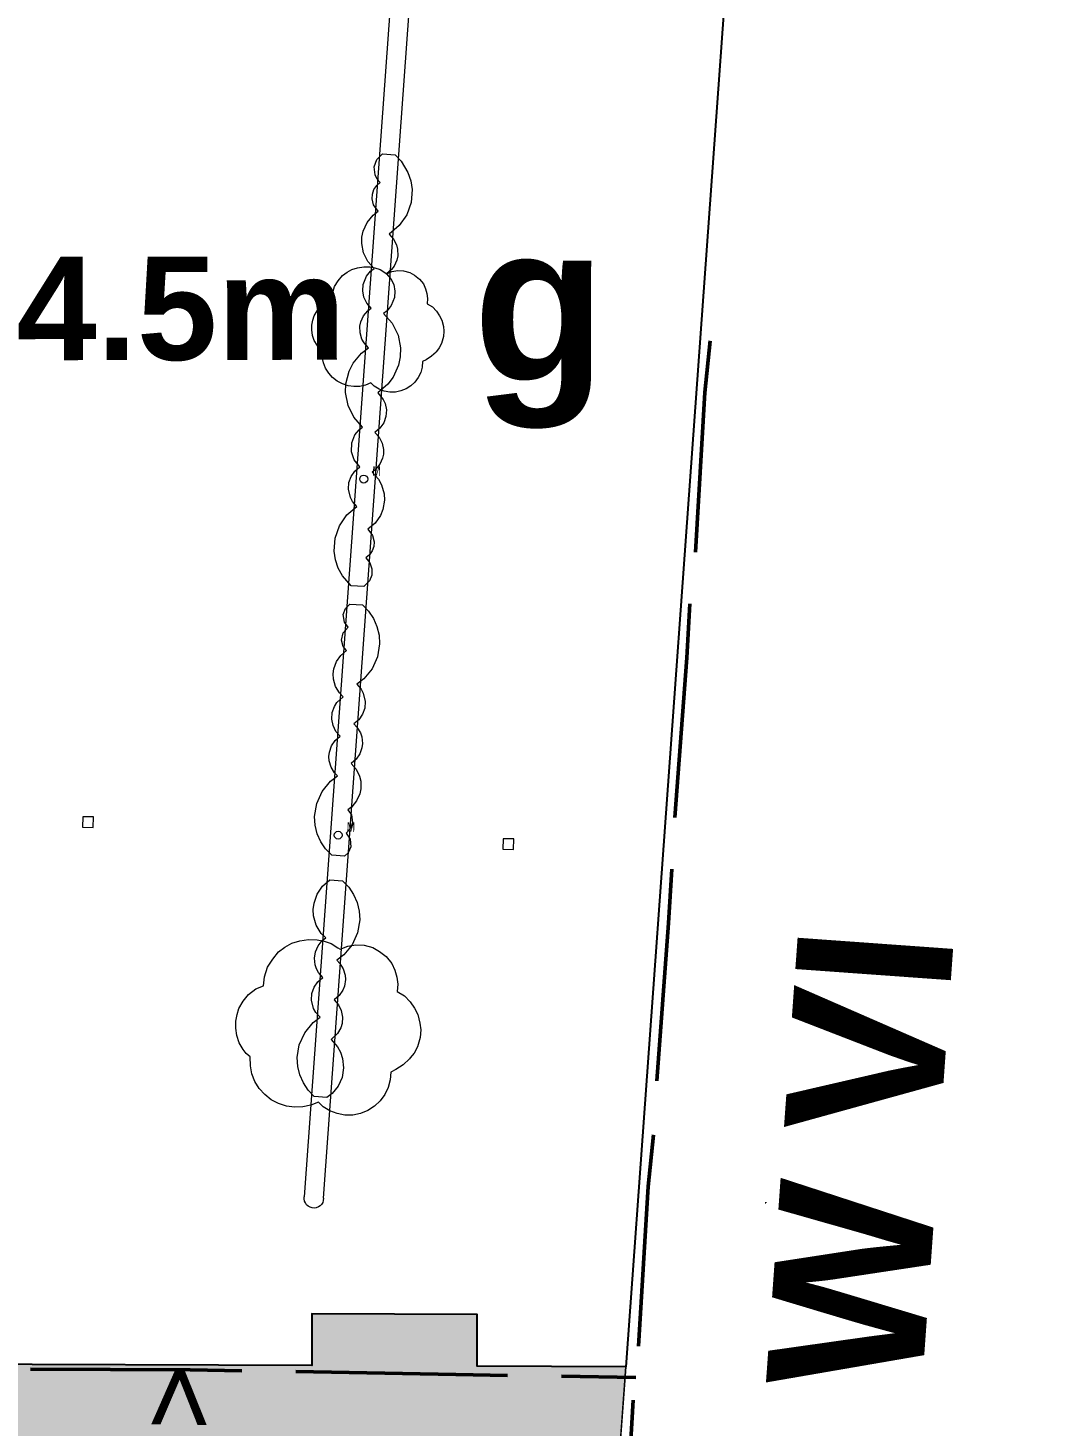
# Model space of a CAD drawing. Header units: metres. Extents: x -208 to 1512, y -277 to 123.
# Drawn here: x 907.5 to 946.1, y 30.7 to 83.5 of the extents above; entities that cross this region are included whole.
import ezdxf
from ezdxf.enums import TextEntityAlignment as Align

# ---------------------------------------------------------------- set-up
doc = ezdxf.new("R2010")
doc.units = ezdxf.units.M
doc.header["$MEASUREMENT"] = 0
for name, color, linetype in [('725 Nachbarbebauung', 7, 'Continuous'), ('740_WienGV_Flwd-Bebauungsplan', 7, 'Continuous'), ('740_WienGV_Flwd-Bebauungsplan Text', 7, 'Continuous'), ('740_WienGV_L_Baum_ -gruppen_ Grünflächen', 7, 'Continuous'), ('740_WienGV_L_Einbauten', 7, 'Continuous'), ('740_WienGV_L_Gebäude', 7, 'Continuous'), ('740_WienGV_L_Mast', 7, 'Continuous'), ('740_WienGV_L_Straßen_ Gehwege uä', 7, 'Continuous')]:
    doc.layers.add(name, color=color, linetype=linetype)
doc.styles.add('ERSTELLTER_STIL_12', font='arial.ttf', dxfattribs={"width": 1.000059})
doc.styles.add('ERSTELLTER_STIL_13', font='arial.ttf', dxfattribs={"width": 0.999942})
doc.styles.add('ERSTELLTER_STIL_2', font='arial.ttf', dxfattribs={"width": 0.75})
doc.styles.add('ERSTELLTER_STIL_7', font='tahoma.ttf', dxfattribs={"width": 0.999942})

# ---------------------------------------------------------------- blocks, each defined once
blk = doc.blocks.new('Decke_119_5', base_point=(905.856, 33.052))
at = {"layer": '725 Nachbarbebauung', "linetype": 'Continuous', "lineweight": 0, "true_color": 0x1f1f1f}
blk.add_hatch(color=250, dxfattribs=at).paths.add_polyline_path([(905.856, 33.052), (904.136, 33.059), (905.51, 19.623), (905.931, 19.635), (905.924, 19.815), (929.126, 19.72), (930.079, 32.955), (924.468, 32.978), (924.474, 34.928), (918.233, 34.952), (918.228, 33.002)])
at = {"layer": '725 Nachbarbebauung', "color": 8, "linetype": 'Continuous', "lineweight": 13, "flags": 128}
for points in [[(905.51, 19.623), (905.931, 19.635), (905.924, 19.815), (929.126, 19.72), (930.079, 32.955), (924.468, 32.978), (924.474, 34.928), (918.233, 34.952), (918.228, 33.002), (905.856, 33.052)], [(905.856, 33.052), (904.136, 33.059)], [(904.136, 33.059), (905.51, 19.623)]]:
    blk.add_lwpolyline(points, dxfattribs=at)
blk = doc.blocks.new('LO0013_2A75[1011]_5', base_point=(920.191, 66.452))
at = {"layer": '740_WienGV_L_Mast', "color": 252, "linetype": 'Continuous', "lineweight": 13, "true_color": 0x949494}
blk.add_circle((920.191, 66.452), 0.15, dxfattribs=at)
at = {"layer": '740_WienGV_L_Mast', "color": 252, "lineweight": 13, "true_color": 0x949494, "style": 'ERSTELLTER_STIL_2'}
blk.add_attdef('M', text='', height=0.36, rotation=358.95, dxfattribs=at).set_placement((920.508, 66.472), align=Align.BOTTOM_LEFT)
blk = doc.blocks.new('LO0013_2A75[1012]_5', base_point=(919.225, 53.017))
at = {"layer": '740_WienGV_L_Mast', "color": 252, "linetype": 'Continuous', "lineweight": 13, "true_color": 0x949494}
blk.add_circle((919.225, 53.017), 0.15, dxfattribs=at)
at = {"layer": '740_WienGV_L_Mast', "color": 252, "lineweight": 13, "true_color": 0x949494, "style": 'ERSTELLTER_STIL_2'}
blk.add_attdef('M', text='', height=0.36, rotation=358.95, dxfattribs=at).set_placement((919.542, 53.038), align=Align.BOTTOM_LEFT)
blk = doc.blocks.new('LO0005_2B75[1014]_5', base_point=(925.649, 52.679))
at = {"layer": '740_WienGV_L_Einbauten', "color": 252, "linetype": 'Continuous', "lineweight": 13, "true_color": 0x949494}
for p, q in [((925.453, 52.883), (925.446, 52.483)), ((925.853, 52.875), (925.453, 52.883)), ((925.846, 52.476), (925.853, 52.875)), ((925.446, 52.483), (925.846, 52.476))]:
    blk.add_line(p, q, dxfattribs=at)
blk = doc.blocks.new('LO0005_2B75[1015]_5', base_point=(909.782, 53.51))
at = {"layer": '740_WienGV_L_Einbauten', "color": 252, "linetype": 'Continuous', "lineweight": 13, "true_color": 0x949494}
for p, q in [((909.586, 53.714), (909.578, 53.314)), ((909.578, 53.314), (909.978, 53.306)), ((909.986, 53.706), (909.586, 53.714)), ((909.978, 53.306), (909.986, 53.706))]:
    blk.add_line(p, q, dxfattribs=at)
blk = doc.blocks.new('GI0007_ATT22(LAUB)_2815[1045]_5', base_point=(920.726, 72.099))
at = {"layer": '740_WienGV_L_Baum_ -gruppen_ Grünflächen', "color": 252, "linetype": 'Continuous', "lineweight": 13, "true_color": 0x949494}
for p, q in [((919.745, 74.362), (919.956, 74.429)), ((919.956, 74.429), (920.195, 74.467)), ((920.195, 74.467), (920.429, 74.456)), ((920.429, 74.456), (920.614, 74.42)), ((920.614, 74.42), (920.804, 74.36)), ((919.083, 73.723), (919.229, 73.937)), ((919.229, 73.937), (919.385, 74.13)), ((919.385, 74.13), (919.558, 74.262)), ((919.558, 74.262), (919.745, 74.362)), ((920.804, 74.36), (920.987, 74.243)), ((920.987, 74.243), (921.043, 74.203)), ((921.043, 74.203), (921.251, 74.288)), ((921.251, 74.288), (921.472, 74.323)), ((921.472, 74.323), (921.696, 74.312)), ((921.696, 74.312), (921.926, 74.251)), ((921.926, 74.251), (922.109, 74.144)), ((922.109, 74.144), (922.291, 74.002)), ((922.291, 74.002), (922.441, 73.822)), ((918.978, 73.22), (919.007, 73.462)), ((919.007, 73.462), (919.083, 73.723)), ((922.441, 73.822), (922.519, 73.635)), ((922.519, 73.635), (922.572, 73.45)), ((922.572, 73.45), (922.597, 73.264)), ((918.316, 72.607), (918.429, 72.804)), ((918.429, 72.804), (918.578, 72.979)), ((918.578, 72.979), (918.773, 73.135)), ((918.773, 73.135), (918.978, 73.22)), ((922.597, 73.264), (922.58, 73.065)), ((922.58, 73.065), (922.784, 72.948)), ((922.784, 72.948), (922.937, 72.785)), ((918.235, 72.263), (918.27, 72.448)), ((918.27, 72.448), (918.316, 72.607)), ((922.937, 72.785), (923.055, 72.616)), ((923.055, 72.616), (923.137, 72.447)), ((923.137, 72.447), (923.197, 72.212)), ((918.231, 72.079), (918.235, 72.263)), ((918.26, 71.875), (918.231, 72.079)), ((918.324, 71.682), (918.26, 71.875)), ((923.2, 71.828), (923.128, 71.569)), ((923.197, 72.212), (923.218, 72.033)), ((923.218, 72.033), (923.2, 71.828)), ((918.431, 71.503), (918.324, 71.682)), ((918.51, 71.391), (918.431, 71.503)), ((918.615, 71.3), (918.51, 71.391)), ((918.625, 71.058), (918.615, 71.3)), ((922.92, 71.246), (922.75, 71.086)), ((922.938, 71.271), (922.92, 71.246)), ((923.04, 71.404), (922.938, 71.271)), ((923.128, 71.569), (923.04, 71.404)), ((918.667, 70.844), (918.625, 71.058)), ((918.749, 70.636), (918.667, 70.844)), ((922.412, 70.893), (922.394, 70.68)), ((922.552, 70.958), (922.412, 70.893)), ((922.75, 71.086), (922.552, 70.958)), ((918.866, 70.449), (918.749, 70.636)), ((919.016, 70.283), (918.866, 70.449)), ((919.188, 70.145), (919.016, 70.283)), ((922.248, 70.284), (922.124, 70.112)), ((922.34, 70.475), (922.248, 70.284)), ((922.394, 70.68), (922.34, 70.475)), ((919.385, 70.042), (919.188, 70.145)), ((919.597, 69.974), (919.385, 70.042)), ((919.817, 69.941), (919.597, 69.974)), ((920.037, 69.952), (919.817, 69.941)), ((920.255, 69.997), (920.037, 69.952)), ((920.463, 70.082), (920.255, 69.997)), ((920.589, 69.956), (920.463, 70.082)), ((920.768, 69.846), (920.589, 69.956)), ((920.966, 69.771), (920.768, 69.846)), ((921.175, 69.732), (920.966, 69.771)), ((921.388, 69.735), (921.175, 69.732)), ((921.595, 69.777), (921.388, 69.735)), ((921.792, 69.855), (921.595, 69.777)), ((921.968, 69.969), (921.792, 69.855)), ((922.124, 70.112), (921.968, 69.969))]:
    blk.add_line(p, q, dxfattribs=at)
blk = doc.blocks.new('GI0007_ATT22(LAUB)_2815[1070]_5', base_point=(918.851, 45.767))
at = {"layer": '740_WienGV_L_Baum_ -gruppen_ Grünflächen', "color": 252, "linetype": 'Continuous', "lineweight": 13, "true_color": 0x949494}
for p, q in [((917.773, 49.029), (918.108, 49.083)), ((918.108, 49.083), (918.436, 49.067)), ((918.436, 49.067), (918.694, 49.017)), ((916.755, 48.341), (916.974, 48.611)), ((916.974, 48.611), (917.216, 48.796)), ((917.216, 48.796), (917.478, 48.935)), ((917.478, 48.935), (917.773, 49.029)), ((918.694, 49.017), (918.961, 48.933)), ((918.961, 48.933), (919.217, 48.769)), ((919.217, 48.769), (919.295, 48.713)), ((919.295, 48.713), (919.586, 48.832)), ((919.586, 48.832), (919.896, 48.881)), ((919.896, 48.881), (920.209, 48.865)), ((920.209, 48.865), (920.531, 48.78)), ((920.531, 48.78), (920.787, 48.631)), ((920.787, 48.631), (921.042, 48.432)), ((916.444, 47.675), (916.551, 48.041)), ((916.551, 48.041), (916.755, 48.341)), ((921.042, 48.432), (921.252, 48.179)), ((921.252, 48.179), (921.361, 47.918)), ((916.403, 47.337), (916.444, 47.675)), ((921.361, 47.918), (921.436, 47.658)), ((921.436, 47.658), (921.471, 47.399)), ((915.636, 46.754), (915.845, 46.999)), ((915.845, 46.999), (916.117, 47.218)), ((916.117, 47.218), (916.403, 47.337)), ((921.471, 47.399), (921.446, 47.12)), ((921.446, 47.12), (921.732, 46.956)), ((921.732, 46.956), (921.947, 46.728)), ((915.413, 46.255), (915.477, 46.478)), ((915.477, 46.478), (915.636, 46.754)), ((921.947, 46.728), (922.112, 46.491)), ((922.112, 46.491), (922.227, 46.255)), ((915.359, 45.739), (915.363, 45.997)), ((915.363, 45.997), (915.413, 46.255)), ((922.227, 46.255), (922.31, 45.925)), ((922.31, 45.925), (922.341, 45.675)), ((915.398, 45.454), (915.359, 45.739)), ((915.488, 45.184), (915.398, 45.454)), ((922.315, 45.387), (922.214, 45.026)), ((922.341, 45.675), (922.315, 45.387)), ((915.637, 44.932), (915.488, 45.184)), ((915.749, 44.776), (915.637, 44.932)), ((922.214, 45.026), (922.09, 44.794)), ((915.896, 44.649), (915.749, 44.776)), ((915.91, 44.31), (915.896, 44.649)), ((921.684, 44.349), (921.407, 44.17)), ((921.922, 44.573), (921.684, 44.349)), ((921.948, 44.608), (921.922, 44.573)), ((922.09, 44.794), (921.948, 44.608)), ((915.969, 44.01), (915.91, 44.31)), ((916.083, 43.72), (915.969, 44.01)), ((921.211, 44.079), (921.186, 43.78)), ((921.407, 44.17), (921.211, 44.079)), ((916.248, 43.458), (916.083, 43.72)), ((916.457, 43.225), (916.248, 43.458)), ((921.111, 43.493), (920.982, 43.227)), ((921.186, 43.78), (921.111, 43.493)), ((916.698, 43.031), (916.457, 43.225)), ((916.974, 42.887), (916.698, 43.031)), ((917.271, 42.792), (916.974, 42.887)), ((917.578, 42.747), (917.271, 42.792)), ((917.887, 42.761), (917.578, 42.747)), ((918.192, 42.825), (917.887, 42.761)), ((918.483, 42.944), (918.192, 42.825)), ((918.659, 42.767), (918.483, 42.944)), ((918.91, 42.613), (918.659, 42.767)), ((920.59, 42.786), (920.344, 42.626)), ((920.808, 42.986), (920.59, 42.786)), ((920.982, 43.227), (920.808, 42.986)), ((919.187, 42.508), (918.91, 42.613)), ((919.479, 42.453), (919.187, 42.508)), ((919.778, 42.457), (919.479, 42.453)), ((920.068, 42.517), (919.778, 42.457)), ((920.344, 42.626), (920.068, 42.517))]:
    blk.add_line(p, q, dxfattribs=at)

msp = doc.modelspace()

# ---------------------------------------------------------------- hatches: boundary and pattern name
at = {"layer": '740_WienGV_Flwd-Bebauungsplan', "linetype": 'Continuous', "lineweight": 0, "true_color": 0xffced1}
msp.add_hatch(color=254, dxfattribs=at).paths.add_polyline_path([(935.422, 39.175), (935.337, 39.176), (935.336, 39.091)])

# ---------------------------------------------------------------- linework, layer by layer
at = {"layer": '740_WienGV_Flwd-Bebauungsplan', "color": 1, "linetype": 'Continuous', "lineweight": 50, "true_color": 0xfb0106}
for points in [[(933.069, 69.725), (933.273, 71.676)], [(932.708, 63.698), (933.069, 69.725)], [(932.383, 59.709), (932.504, 61.747)], [(931.937, 53.683), (932.383, 59.709)], [(931.697, 49.693), (931.818, 51.73)], [(931.253, 43.752), (931.697, 49.693)], [(930.928, 39.763), (931.132, 41.714)], [(930.567, 33.736), (930.928, 39.763)], [(907.605, 32.864), (913.639, 32.843)], [(913.639, 32.843), (915.593, 32.809)], [(917.632, 32.773), (923.664, 32.667)], [(923.664, 32.667), (925.618, 32.633)], [(927.657, 32.597), (930.461, 32.548)], [(930.242, 29.747), (930.361, 31.7)]]:
    msp.add_lwpolyline(points, dxfattribs=at)
at = {"layer": '740_WienGV_L_Baum_ -gruppen_ Grünflächen', "color": 72, "linetype": 'Continuous', "lineweight": 13, "true_color": 0x69e600}
for points in [[(920.892, 78.723), (921.37, 78.688), (921.6, 78.45), (921.857, 78.027), (921.963, 77.713), (922.012, 77.386), (921.977, 76.892), (921.813, 76.424), (921.532, 76.016), (921.154, 75.695), (921.318, 75.509), (921.428, 75.287), (921.466, 75.127), (921.471, 74.879), (921.437, 74.717), (921.334, 74.492), (921.235, 74.36), (921.046, 74.199), (921.21, 74.013), (921.32, 73.791), (921.367, 73.549), (921.349, 73.301), (921.227, 72.997), (921.07, 72.805), (920.939, 72.704), (921.266, 72.333), (921.485, 71.888), (921.58, 71.402), (921.571, 71.071), (921.504, 70.747), (921.3, 70.296), (921.101, 70.032), (920.723, 69.711), (920.929, 69.454), (920.996, 69.303), (921.044, 69.06), (921.025, 68.814), (920.943, 68.579), (920.803, 68.376), (920.614, 68.215), (920.778, 68.029), (920.888, 67.807), (920.935, 67.564), (920.93, 67.399), (920.897, 67.237), (920.795, 67.012), (920.638, 66.82), (920.507, 66.719), (920.743, 66.45), (920.858, 66.241), (920.958, 65.897), (920.972, 65.659), (920.915, 65.305), (920.826, 65.084), (920.623, 64.789), (920.35, 64.557), (920.526, 64.319), (920.582, 64.087), (920.569, 63.909), (920.51, 63.74), (920.409, 63.593), (920.272, 63.478), (920.422, 63.293), (920.498, 63.066), (920.492, 62.828), (920.403, 62.608), (920.195, 62.397), (919.715, 62.431), (919.388, 62.802), (919.228, 63.092), (919.123, 63.406), (919.074, 63.733), (919.11, 64.226), (919.274, 64.693), (919.553, 65.102), (919.931, 65.422), (919.767, 65.608), (919.688, 65.753), (919.61, 66.073), (919.628, 66.321), (919.71, 66.554), (919.85, 66.758), (920.039, 66.918), (919.832, 67.175), (919.727, 67.487), (919.736, 67.816), (919.858, 68.122)], [(919.858, 68.122), (920.016, 68.313), (920.147, 68.415), (919.82, 68.786), (919.601, 69.231), (919.506, 69.717), (919.515, 70.048), (919.637, 70.527), (919.787, 70.823), (920.102, 71.205), (920.364, 71.407), (920.2, 71.593), (920.12, 71.738), (920.051, 71.976), (920.048, 72.223), (920.081, 72.386), (920.183, 72.611), (920.34, 72.802), (920.471, 72.903), (920.308, 73.089), (920.199, 73.312), (920.151, 73.554), (920.169, 73.801), (920.291, 74.107), (920.449, 74.297), (920.58, 74.399), (920.343, 74.667), (920.184, 74.988), (920.116, 75.339), (920.122, 75.578), (920.17, 75.812), (920.318, 76.139), (920.547, 76.415), (920.735, 76.561), (920.56, 76.8), (920.504, 77.032), (920.517, 77.21), (920.576, 77.379), (920.678, 77.526), (920.814, 77.642), (920.696, 77.776), (920.616, 77.937), (920.586, 78.231), (920.684, 78.511), (920.892, 78.723)]]:
    msp.add_lwpolyline(points, dxfattribs=at)
for points in [[(919.665, 61.736), (920.144, 61.703), (920.374, 61.464), (920.558, 61.19), (920.69, 60.886), (920.768, 60.565), (920.788, 60.236), (920.709, 59.746), (920.505, 59.295), (920.19, 58.913), (919.928, 58.71), (920.092, 58.524), (920.171, 58.38), (920.248, 58.059), (920.231, 57.812), (920.148, 57.578), (920.009, 57.374), (919.82, 57.214), (919.934, 57.095), (920.063, 56.883), (920.116, 56.726), (920.141, 56.48), (920.122, 56.316), (920.04, 56.082), (919.9, 55.878), (919.711, 55.717), (919.902, 55.501), (920.03, 55.242), (920.075, 55.054), (920.08, 54.765), (920.041, 54.576), (919.921, 54.312), (919.737, 54.09), (919.585, 53.972), (919.728, 53.778), (919.769, 53.495), (919.69, 53.268), (919.522, 53.098), (919.682, 52.86), (919.699, 52.573), (919.6, 52.355), (919.459, 52.225), (918.981, 52.258), (918.751, 52.497), (918.567, 52.771), (918.434, 53.073), (918.356, 53.395), (918.336, 53.725), (918.415, 54.214), (918.62, 54.665), (918.935, 55.048), (919.197, 55.25), (919.082, 55.369), (918.954, 55.58), (918.885, 55.819), (918.875, 55.984), (918.894, 56.148), (918.976, 56.382), (919.116, 56.586), (919.305, 56.746), (919.141, 56.932), (919.031, 57.154), (918.984, 57.397), (919.001, 57.644), (919.084, 57.877), (919.171, 58.018), (919.412, 58.242), (919.279, 58.382), (919.128, 58.629), (919.048, 58.906), (919.037, 59.099), (919.06, 59.291), (919.155, 59.564), (919.319, 59.802), (919.539, 59.989), (919.419, 60.139), (919.352, 60.369), (919.41, 60.65), (919.602, 60.862), (919.46, 61.056), (919.418, 61.339), (919.497, 61.565)], [(918.914, 51.326), (919.392, 51.292), (919.622, 51.053), (919.806, 50.779), (919.939, 50.475), (920.016, 50.154), (920.036, 49.825), (919.957, 49.335), (919.753, 48.884), (919.438, 48.502), (919.176, 48.299), (919.291, 48.18), (919.419, 47.969), (919.488, 47.73), (919.498, 47.565), (919.458, 47.321), (919.396, 47.167), (919.257, 46.963), (919.068, 46.803), (919.231, 46.617), (919.341, 46.395), (919.389, 46.152), (919.371, 45.905), (919.323, 45.747), (919.201, 45.531), (918.96, 45.307), (919.199, 45.035), (919.316, 44.823), (919.393, 44.593), (919.431, 44.234), (919.373, 43.877), (919.224, 43.546), (918.993, 43.268), (918.802, 43.119), (918.324, 43.154), (918.094, 43.392), (917.91, 43.666), (917.778, 43.969), (917.699, 44.29), (917.679, 44.621), (917.758, 45.109), (917.963, 45.561), (918.278, 45.943), (918.54, 46.145), (918.376, 46.331), (918.296, 46.476), (918.218, 46.796), (918.236, 47.043), (918.318, 47.277), (918.458, 47.481), (918.647, 47.642), (918.483, 47.828), (918.404, 47.972), (918.351, 48.129), (918.325, 48.376), (918.365, 48.62), (918.467, 48.845), (918.625, 49.036), (918.755, 49.138), (918.588, 49.312), (918.399, 49.622), (918.299, 49.969), (918.284, 50.211), (918.312, 50.451), (918.433, 50.793), (918.637, 51.092)]]:
    msp.add_lwpolyline(points, close=True, dxfattribs=at)
at = {"layer": '740_WienGV_L_Gebäude', "color": 252, "linetype": 'Continuous', "lineweight": 13, "true_color": 0x949494}
msp.add_line((930.079, 32.955), (929.126, 19.72), dxfattribs=at)
at = {"layer": '740_WienGV_L_Gebäude', "color": 7, "linetype": 'Continuous', "lineweight": 25}
for points in [[(948.925, 69.155), (950.186, 86.645), (934.045, 87.811), (930.079, 32.955)], [(930.079, 32.955), (924.468, 32.978), (924.474, 34.928), (918.233, 34.952), (918.228, 33.002), (904.136, 33.059)]]:
    msp.add_lwpolyline(points, dxfattribs=at)
at = {"layer": '740_WienGV_L_Straßen_ Gehwege uä', "color": 252, "linetype": 'Continuous', "lineweight": 13, "true_color": 0x949494}
for p, q in [((921.697, 91.328), (917.944, 39.368)), ((918.673, 39.315), (922.426, 91.275))]:
    msp.add_line(p, q, dxfattribs=at)
msp.add_lwpolyline([(918.673, 39.315), (918.662, 39.235), (918.64, 39.155), (918.599, 39.086), (918.548, 39.027), (918.477, 38.988), (918.397, 38.96), (918.317, 38.941), (918.237, 38.953), (918.167, 38.974), (918.088, 39.015), (918.029, 39.067), (917.99, 39.137), (917.951, 39.208), (917.943, 39.288), (917.944, 39.368)], dxfattribs=at)

# ---------------------------------------------------------------- block references
at = {"layer": '725 Nachbarbebauung', "color": 8, "linetype": 'Continuous', "lineweight": 13}
msp.add_blockref('Decke_119_5', (905.856, 33.052), dxfattribs=at)
at = {"layer": '740_WienGV_L_Baum_ -gruppen_ Grünflächen', "color": 72, "linetype": 'Continuous', "lineweight": 13, "true_color": 0x69e600}
for name, p in [('GI0007_ATT22(LAUB)_2815[1045]_5', (920.726, 72.099)), ('GI0007_ATT22(LAUB)_2815[1070]_5', (918.851, 45.767))]:
    msp.add_blockref(name, p, dxfattribs=at)
at = {"layer": '740_WienGV_L_Einbauten', "color": 252, "linetype": 'Continuous', "lineweight": 13, "true_color": 0x949494}
for name, p in [('LO0005_2B75[1015]_5', (909.782, 53.51)), ('LO0005_2B75[1014]_5', (925.649, 52.679))]:
    msp.add_blockref(name, p, dxfattribs=at)
at = {"layer": '740_WienGV_L_Mast', "color": 252, "linetype": 'Continuous', "lineweight": 13, "true_color": 0x949494}
ref = msp.add_blockref('LO0013_2A75[1011]_5', (920.191, 66.452), dxfattribs=at)
ref.add_attrib('M', 'M', dxfattribs={"color": 252, "lineweight": 13, "true_color": 0x949494, "height": 0.36, "rotation": 358.95, "style": 'ERSTELLTER_STIL_2', "width": 0.75}).set_placement((920.508, 66.472), align=Align.BOTTOM_LEFT)
ref = msp.add_blockref('LO0013_2A75[1012]_5', (919.225, 53.017), dxfattribs=at)
ref.add_attrib('M', 'M', dxfattribs={"color": 252, "lineweight": 13, "true_color": 0x949494, "height": 0.36, "rotation": 358.95, "style": 'ERSTELLTER_STIL_2', "width": 0.75}).set_placement((919.542, 53.038), align=Align.BOTTOM_LEFT)

# ---------------------------------------------------------------- texts
at = {"layer": '740_WienGV_Flwd-Bebauungsplan Text', "color": 1, "linetype": 'Continuous', "lineweight": 0, "attachment_point": 7}
for s, insert, char_height, rotation, style in [('\\A1;{\\pql;\\fArial|b1|i0|c0|p0;\\W1.000059;4.5m}', (907.084, 70.881), 3.90336, 0.0941, 'ERSTELLTER_STIL_12'), ('\\A1;{\\pql;\\fArial|b1|i0|c0|p0;\\W1.000059;g}', (924.323, 68.35), 5.88601, 0.0941, 'ERSTELLTER_STIL_12'), ('\\A1;{\\pql;\\fArial|b1|i0|c0|p0;\\W0.999942;VI}', (941.922, 41.525), 5.88635, 85.894, 'ERSTELLTER_STIL_13'), ('\\A1;{\\pql;\\fArial|b1|i0|c0|p0;\\W0.999942;W}', (941.244, 31.934), 5.88635, 85.894, 'ERSTELLTER_STIL_13'), ('\\A1;{\\pql;\\fTahoma|b0|i0|c0|p0;\\W0.999942;<}', (912.029, 33.254), 2.85024, 269.0941, 'ERSTELLTER_STIL_7')]:
    msp.add_mtext(s, dxfattribs=dict(at, insert=insert, char_height=char_height, rotation=rotation, style=style))

doc.saveas('drawing.dxf')
